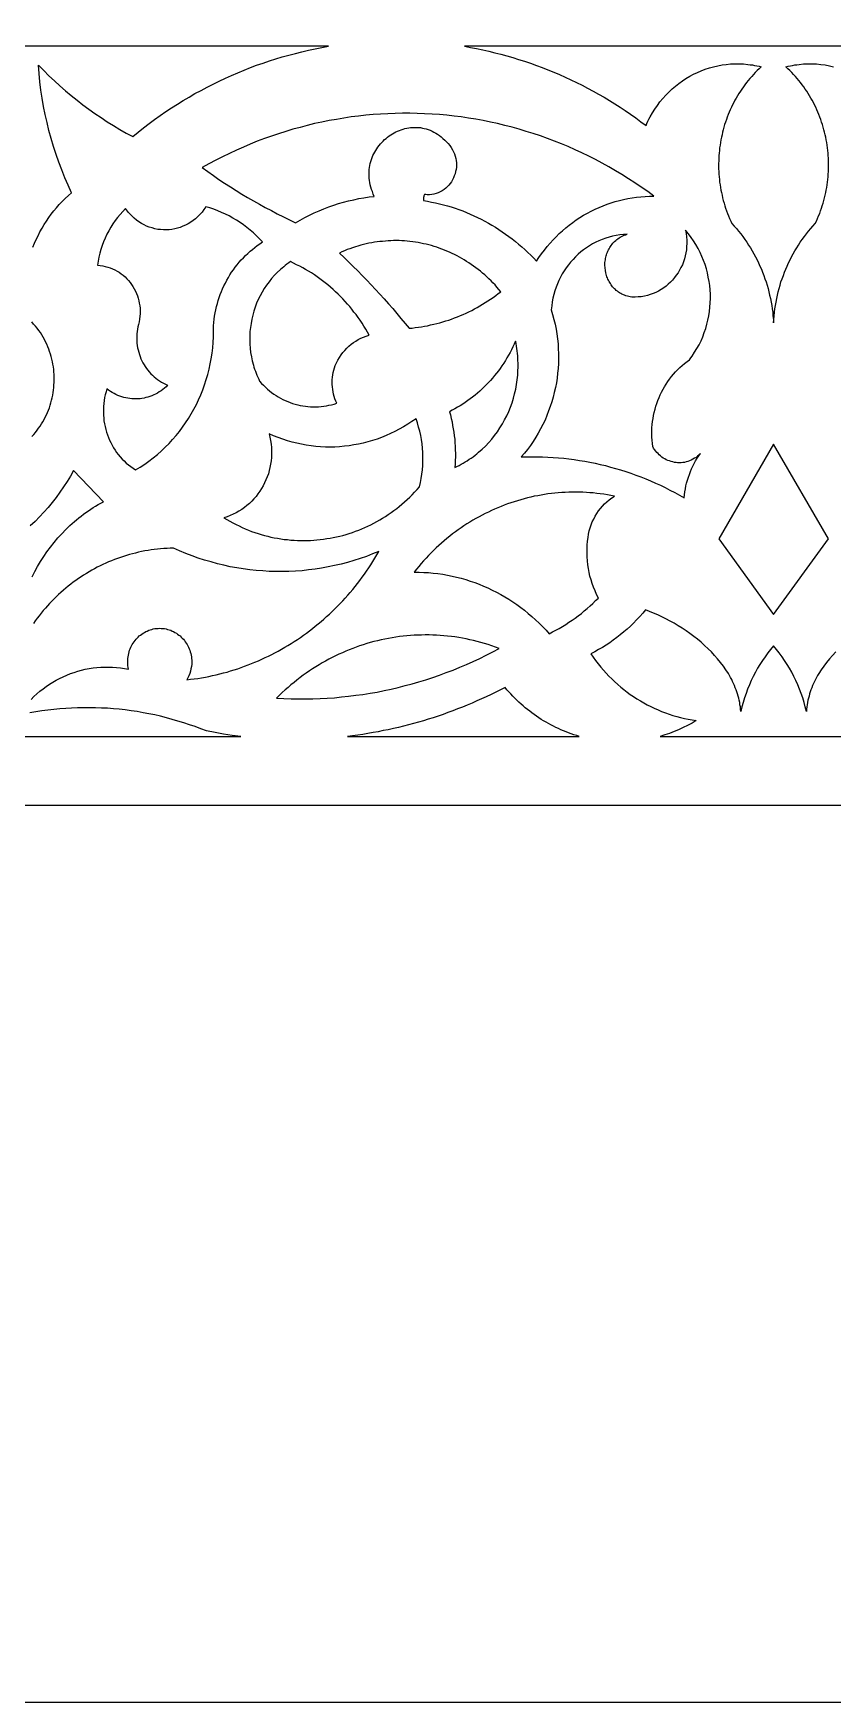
# Model space of a CAD drawing. Extents: x -1429 to -724, y 80 to 630.
# Drawn here: x -963.6 to -905.7, y 79.7 to 200.6 of the extents above; entities that cross this region are included whole.
import ezdxf

# ---------------------------------------------------------------- set-up
doc = ezdxf.new("R2010")
doc.units = 0
doc.layers.add('LAYER_1', color=18, linetype='CONTINUOUS')

msp = doc.modelspace()

# ---------------------------------------------------------------- linework, layer by layer
at = {"layer": 'LAYER_1'}
for points in [[(-724.3, 439.67), (-724.3, 79.67), (-1429.3, 79.67), (-1429.3, 629.67), (-974.3, 629.67)], [(-784.3, 144.67), (-1369.3, 144.67), (-1369.3, 569.67), (-994.51, 569.67), (-784.3, 409.91)], [(-937.4, 194.81), (-937.93, 194.79), (-938.46, 194.76), (-939, 194.72), (-939.53, 194.67), (-940.06, 194.62), (-940.59, 194.55), (-941.12, 194.47), (-941.65, 194.38), (-942.18, 194.29), (-942.71, 194.18), (-943.23, 194.07), (-943.76, 193.94), (-944.28, 193.8), (-944.8, 193.66), (-945.32, 193.5), (-945.84, 193.34), (-946.35, 193.16), (-946.87, 192.98), (-947.38, 192.79), (-947.89, 192.58), (-948.39, 192.37), (-948.89, 192.15), (-949.4, 191.91), (-949.89, 191.67), (-950.39, 191.42), (-950.88, 191.15), (-951.37, 190.88), (-950.97, 190.59), (-950.56, 190.31), (-950.16, 190.03), (-949.75, 189.76), (-949.33, 189.49), (-948.92, 189.23), (-948.5, 188.97), (-948.08, 188.72), (-947.65, 188.48), (-947.23, 188.23), (-946.8, 188), (-946.36, 187.77), (-945.93, 187.54), (-945.49, 187.32), (-945.05, 187.1), (-944.61, 186.89), (-944.28, 187.08), (-943.94, 187.27), (-943.6, 187.44), (-943.26, 187.6), (-942.91, 187.76), (-942.56, 187.9), (-942.21, 188.04), (-941.85, 188.16), (-941.49, 188.28), (-941.13, 188.38), (-940.77, 188.48), (-940.4, 188.56), (-940.03, 188.64), (-939.66, 188.7), (-939.28, 188.76), (-938.91, 188.8), (-938.99, 188.97), (-939.05, 189.14), (-939.11, 189.3), (-939.16, 189.47), (-939.2, 189.63), (-939.24, 189.8), (-939.26, 189.96), (-939.28, 190.12), (-939.29, 190.28), (-939.29, 190.43), (-939.29, 190.59), (-939.27, 190.74), (-939.26, 190.89), (-939.23, 191.04), (-939.2, 191.19), (-939.16, 191.33), (-939.12, 191.47), (-939.06, 191.61), (-939.01, 191.75), (-938.95, 191.88), (-938.88, 192.01), (-938.81, 192.13), (-938.73, 192.25), (-938.65, 192.37), (-938.56, 192.49), (-938.47, 192.6), (-938.37, 192.71), (-938.27, 192.81), (-938.17, 192.91), (-938.06, 193), (-937.95, 193.09), (-937.84, 193.18), (-937.72, 193.26), (-937.6, 193.33), (-937.48, 193.4), (-937.35, 193.47), (-937.22, 193.53), (-937.09, 193.58), (-936.96, 193.63), (-936.83, 193.67), (-936.69, 193.71), (-936.55, 193.74), (-936.42, 193.76), (-936.28, 193.78), (-936.14, 193.79), (-936, 193.8), (-935.85, 193.8), (-935.71, 193.79), (-935.57, 193.78), (-935.43, 193.75), (-935.29, 193.72), (-935.15, 193.69), (-935.01, 193.64), (-934.87, 193.59), (-934.73, 193.53), (-934.6, 193.46), (-934.46, 193.38), (-934.33, 193.3), (-934.19, 193.21), (-934.06, 193.11), (-933.94, 193), (-933.81, 192.88), (-933.69, 192.75), (-933.57, 192.62), (-933.45, 192.48), (-933.34, 192.33), (-933.25, 192.18), (-933.17, 192.03), (-933.1, 191.87), (-933.05, 191.71), (-933.01, 191.55), (-932.98, 191.39), (-932.97, 191.23), (-932.96, 191.07), (-932.97, 190.91), (-932.99, 190.75), (-933.02, 190.59), (-933.06, 190.44), (-933.12, 190.29), (-933.18, 190.14), (-933.25, 190), (-933.33, 189.86), (-933.42, 189.73), (-933.52, 189.61), (-933.63, 189.5), (-933.74, 189.39), (-933.86, 189.29), (-934, 189.21), (-934.13, 189.13), (-934.28, 189.06), (-934.43, 189.01), (-934.59, 188.97), (-934.75, 188.94), (-934.92, 188.92), (-935.09, 188.92), (-935.18, 188.93), (-935.27, 188.93), (-935.3, 188.88), (-935.32, 188.83), (-935.33, 188.78), (-935.34, 188.72), (-935.35, 188.66), (-935.35, 188.61), (-935.35, 188.55), (-935.34, 188.49), (-935.05, 188.45), (-934.76, 188.39), (-934.47, 188.33), (-934.18, 188.26), (-933.9, 188.19), (-933.62, 188.11), (-933.34, 188.03), (-933.06, 187.94), (-932.78, 187.84), (-932.51, 187.74), (-932.23, 187.63), (-931.96, 187.51), (-931.7, 187.39), (-931.43, 187.27), (-931.17, 187.14), (-930.91, 187), (-930.65, 186.86), (-930.4, 186.71), (-930.14, 186.56), (-929.9, 186.4), (-929.65, 186.24), (-929.41, 186.07), (-929.17, 185.9), (-928.93, 185.72), (-928.7, 185.53), (-928.47, 185.34), (-928.24, 185.15), (-928.02, 184.95), (-927.8, 184.74), (-927.59, 184.53), (-927.37, 184.32), (-927.17, 184.1), (-926.99, 184.37), (-926.8, 184.64), (-926.6, 184.9), (-926.4, 185.16), (-926.19, 185.4), (-925.97, 185.64), (-925.75, 185.87), (-925.52, 186.1), (-925.28, 186.31), (-925.04, 186.52), (-924.8, 186.72), (-924.54, 186.91), (-924.29, 187.09), (-924.02, 187.26), (-923.76, 187.43), (-923.48, 187.58), (-923.21, 187.73), (-922.93, 187.87), (-922.64, 188), (-922.35, 188.12), (-922.06, 188.23), (-921.77, 188.33), (-921.47, 188.42), (-921.17, 188.51), (-920.86, 188.58), (-920.55, 188.64), (-920.24, 188.7), (-919.93, 188.74), (-919.62, 188.77), (-919.3, 188.79), (-918.98, 188.81), (-918.67, 188.81), (-919.12, 189.14), (-919.58, 189.46), (-920.04, 189.78), (-920.51, 190.08), (-920.98, 190.38), (-921.45, 190.66), (-921.93, 190.94), (-922.41, 191.2), (-922.9, 191.46), (-923.38, 191.71), (-923.88, 191.95), (-924.37, 192.18), (-924.87, 192.4), (-925.37, 192.61), (-925.87, 192.81), (-926.38, 193), (-926.89, 193.18), (-927.4, 193.35), (-927.91, 193.51), (-928.43, 193.67), (-928.94, 193.81), (-929.46, 193.94), (-929.98, 194.07), (-930.51, 194.18), (-931.03, 194.29), (-931.56, 194.39), (-932.08, 194.47), (-932.61, 194.55), (-933.14, 194.62), (-933.67, 194.67), (-934.2, 194.72), (-934.73, 194.76), (-935.27, 194.79), (-935.8, 194.81), (-936.33, 194.82), (-936.87, 194.82)], [(-951.17, 187.95), (-951.24, 187.85), (-951.38, 187.66), (-951.53, 187.49), (-951.68, 187.33), (-951.85, 187.18), (-952.02, 187.05), (-952.2, 186.92), (-952.38, 186.81), (-952.57, 186.71), (-952.76, 186.63), (-952.96, 186.55), (-953.16, 186.49), (-953.36, 186.44), (-953.56, 186.41), (-953.77, 186.38), (-953.97, 186.37), (-954.18, 186.37), (-954.39, 186.39), (-954.59, 186.41), (-954.8, 186.45), (-955, 186.51), (-955.2, 186.57), (-955.39, 186.65), (-955.58, 186.74), (-955.77, 186.84), (-955.95, 186.96), (-956.13, 187.08), (-956.3, 187.23), (-956.46, 187.38), (-956.62, 187.55), (-956.7, 187.63), (-956.77, 187.73), (-956.84, 187.82), (-956.91, 187.92), (-957.11, 187.71), (-957.31, 187.49), (-957.49, 187.27), (-957.67, 187.04), (-957.83, 186.8), (-957.99, 186.56), (-958.13, 186.31), (-958.27, 186.05), (-958.39, 185.78), (-958.51, 185.51), (-958.61, 185.24), (-958.7, 184.96), (-958.78, 184.68), (-958.85, 184.39), (-958.91, 184.1), (-958.95, 183.81), (-958.76, 183.79), (-958.57, 183.76), (-958.39, 183.73), (-958.21, 183.68), (-958.03, 183.62), (-957.86, 183.56), (-957.69, 183.48), (-957.53, 183.39), (-957.38, 183.3), (-957.23, 183.19), (-957.09, 183.08), (-956.95, 182.96), (-956.82, 182.83), (-956.7, 182.7), (-956.59, 182.56), (-956.48, 182.41), (-956.38, 182.26), (-956.29, 182.1), (-956.2, 181.94), (-956.13, 181.77), (-956.06, 181.6), (-956.01, 181.42), (-955.96, 181.24), (-955.92, 181.06), (-955.89, 180.87), (-955.87, 180.69), (-955.86, 180.49), (-955.86, 180.3), (-955.88, 180.11), (-955.9, 179.91), (-955.93, 179.71), (-955.98, 179.52), (-956.02, 179.35), (-956.05, 179.18), (-956.08, 179.01), (-956.09, 178.83), (-956.1, 178.66), (-956.1, 178.49), (-956.1, 178.33), (-956.09, 178.16), (-956.07, 177.99), (-956.04, 177.83), (-956, 177.67), (-955.96, 177.51), (-955.91, 177.35), (-955.86, 177.19), (-955.8, 177.04), (-955.73, 176.89), (-955.66, 176.75), (-955.58, 176.6), (-955.49, 176.47), (-955.4, 176.33), (-955.3, 176.2), (-955.2, 176.08), (-955.09, 175.95), (-954.97, 175.84), (-954.85, 175.73), (-954.73, 175.62), (-954.6, 175.52), (-954.46, 175.43), (-954.32, 175.34), (-954.17, 175.26), (-954.02, 175.19), (-953.87, 175.12), (-953.98, 175.01), (-954.1, 174.9), (-954.22, 174.81), (-954.35, 174.72), (-954.48, 174.63), (-954.61, 174.55), (-954.74, 174.48), (-954.88, 174.42), (-955.01, 174.36), (-955.15, 174.31), (-955.3, 174.26), (-955.44, 174.22), (-955.58, 174.19), (-955.73, 174.16), (-955.87, 174.14), (-956.02, 174.13), (-956.17, 174.13), (-956.31, 174.13), (-956.46, 174.13), (-956.61, 174.15), (-956.75, 174.17), (-956.9, 174.2), (-957.04, 174.23), (-957.19, 174.27), (-957.33, 174.32), (-957.47, 174.38), (-957.61, 174.44), (-957.74, 174.51), (-957.88, 174.58), (-958.01, 174.66), (-958.14, 174.75), (-958.26, 174.85), (-958.33, 174.64), (-958.38, 174.43), (-958.43, 174.22), (-958.47, 174.01), (-958.49, 173.8), (-958.51, 173.58), (-958.52, 173.37), (-958.52, 173.16), (-958.52, 172.95), (-958.5, 172.74), (-958.48, 172.53), (-958.44, 172.33), (-958.4, 172.12), (-958.35, 171.92), (-958.3, 171.72), (-958.23, 171.53), (-958.16, 171.33), (-958.08, 171.14), (-957.99, 170.96), (-957.89, 170.77), (-957.79, 170.59), (-957.68, 170.42), (-957.56, 170.25), (-957.44, 170.09), (-957.31, 169.93), (-957.17, 169.77), (-957.02, 169.63), (-956.87, 169.48), (-956.71, 169.35), (-956.54, 169.22), (-956.37, 169.1), (-956.19, 168.98), (-955.86, 169.19), (-955.53, 169.4), (-955.22, 169.62), (-954.91, 169.86), (-954.61, 170.1), (-954.32, 170.36), (-954.04, 170.62), (-953.77, 170.89), (-953.51, 171.18), (-953.26, 171.47), (-953.02, 171.77), (-952.79, 172.07), (-952.57, 172.39), (-952.36, 172.71), (-952.16, 173.04), (-951.97, 173.37), (-951.79, 173.72), (-951.63, 174.07), (-951.47, 174.42), (-951.33, 174.78), (-951.2, 175.15), (-951.07, 175.52), (-950.97, 175.89), (-950.87, 176.27), (-950.78, 176.66), (-950.71, 177.04), (-950.65, 177.43), (-950.6, 177.83), (-950.57, 178.22), (-950.55, 178.62), (-950.54, 179.03), (-950.55, 179.43), (-950.53, 179.66), (-950.5, 179.9), (-950.47, 180.13), (-950.43, 180.36), (-950.38, 180.58), (-950.33, 180.81), (-950.27, 181.03), (-950.21, 181.25), (-950.13, 181.47), (-950.06, 181.69), (-949.97, 181.9), (-949.89, 182.11), (-949.79, 182.31), (-949.69, 182.52), (-949.59, 182.72), (-949.47, 182.91), (-949.36, 183.11), (-949.24, 183.3), (-949.11, 183.48), (-948.97, 183.67), (-948.84, 183.84), (-948.69, 184.02), (-948.55, 184.19), (-948.39, 184.35), (-948.23, 184.51), (-948.07, 184.67), (-947.9, 184.82), (-947.73, 184.96), (-947.56, 185.1), (-947.38, 185.24), (-947.19, 185.37), (-947, 185.5), (-947.21, 185.72), (-947.43, 185.94), (-947.66, 186.15), (-947.89, 186.36), (-948.13, 186.55), (-948.37, 186.73), (-948.62, 186.91), (-948.88, 187.08), (-949.14, 187.23), (-949.41, 187.38), (-949.68, 187.52), (-949.96, 187.64), (-950.24, 187.76), (-950.52, 187.87), (-950.81, 187.96), (-951.11, 188.05)], [(-916.34, 186.1), (-916.31, 185.86), (-916.29, 185.63), (-916.29, 185.39), (-916.3, 185.16), (-916.32, 184.93), (-916.36, 184.7), (-916.4, 184.48), (-916.46, 184.27), (-916.53, 184.05), (-916.61, 183.85), (-916.71, 183.65), (-916.81, 183.45), (-916.92, 183.26), (-917.05, 183.08), (-917.18, 182.91), (-917.32, 182.74), (-917.47, 182.58), (-917.63, 182.43), (-917.79, 182.3), (-917.96, 182.17), (-918.14, 182.05), (-918.33, 181.94), (-918.53, 181.84), (-918.73, 181.75), (-918.93, 181.68), (-919.14, 181.62), (-919.36, 181.57), (-919.58, 181.53), (-919.8, 181.51), (-920.03, 181.5), (-920.27, 181.5), (-920.38, 181.52), (-920.48, 181.54), (-920.59, 181.57), (-920.69, 181.6), (-920.79, 181.63), (-920.88, 181.67), (-920.98, 181.71), (-921.06, 181.76), (-921.15, 181.81), (-921.23, 181.86), (-921.31, 181.92), (-921.39, 181.98), (-921.46, 182.04), (-921.53, 182.11), (-921.59, 182.18), (-921.66, 182.25), (-921.72, 182.32), (-921.77, 182.4), (-921.82, 182.48), (-921.87, 182.56), (-921.92, 182.64), (-921.96, 182.72), (-922, 182.81), (-922.04, 182.9), (-922.07, 182.98), (-922.1, 183.07), (-922.15, 183.26), (-922.18, 183.44), (-922.2, 183.63), (-922.21, 183.82), (-922.21, 184.01), (-922.18, 184.2), (-922.17, 184.3), (-922.15, 184.39), (-922.13, 184.48), (-922.1, 184.57), (-922.07, 184.66), (-922.04, 184.75), (-922, 184.84), (-921.96, 184.92), (-921.92, 185.01), (-921.87, 185.09), (-921.82, 185.17), (-921.76, 185.25), (-921.7, 185.33), (-921.64, 185.4), (-921.58, 185.47), (-921.51, 185.54), (-921.43, 185.61), (-921.36, 185.67), (-921.28, 185.73), (-921.19, 185.79), (-921.1, 185.84), (-921.01, 185.89), (-920.92, 185.94), (-920.82, 185.98), (-920.71, 186.02), (-920.61, 186.05), (-920.88, 186.04), (-921.14, 186.01), (-921.4, 185.97), (-921.66, 185.91), (-921.91, 185.85), (-922.16, 185.77), (-922.41, 185.68), (-922.65, 185.58), (-922.88, 185.47), (-923.11, 185.35), (-923.33, 185.22), (-923.55, 185.08), (-923.76, 184.93), (-923.96, 184.77), (-924.16, 184.6), (-924.34, 184.42), (-924.52, 184.23), (-924.7, 184.04), (-924.86, 183.83), (-925.02, 183.62), (-925.16, 183.4), (-925.3, 183.18), (-925.43, 182.94), (-925.55, 182.7), (-925.65, 182.46), (-925.75, 182.21), (-925.84, 181.95), (-925.91, 181.69), (-925.98, 181.42), (-926.03, 181.15), (-926.07, 180.87), (-926.1, 180.59), (-926, 180.24), (-925.91, 179.89), (-925.82, 179.54), (-925.75, 179.18), (-925.7, 178.83), (-925.65, 178.47), (-925.61, 178.12), (-925.59, 177.76), (-925.58, 177.41), (-925.57, 177.05), (-925.58, 176.7), (-925.61, 176.34), (-925.64, 175.99), (-925.68, 175.64), (-925.73, 175.29), (-925.8, 174.94), (-925.88, 174.6), (-925.96, 174.25), (-926.06, 173.91), (-926.17, 173.58), (-926.29, 173.25), (-926.41, 172.92), (-926.55, 172.59), (-926.7, 172.28), (-926.87, 171.96), (-927.04, 171.65), (-927.22, 171.35), (-927.41, 171.05), (-927.61, 170.75), (-927.82, 170.47), (-928.04, 170.19), (-928.27, 169.92), (-927.89, 169.93), (-927.5, 169.93), (-927.12, 169.93), (-926.73, 169.92), (-926.35, 169.91), (-925.97, 169.89), (-925.58, 169.86), (-925.2, 169.82), (-924.82, 169.78), (-924.44, 169.73), (-924.06, 169.67), (-923.68, 169.61), (-923.31, 169.54), (-922.93, 169.46), (-922.56, 169.38), (-922.18, 169.29), (-921.81, 169.19), (-921.44, 169.09), (-921.08, 168.98), (-920.71, 168.86), (-920.34, 168.74), (-919.98, 168.61), (-919.62, 168.48), (-919.26, 168.33), (-918.91, 168.18), (-918.55, 168.03), (-918.2, 167.87), (-917.85, 167.7), (-917.51, 167.52), (-917.16, 167.34), (-916.82, 167.16), (-916.48, 166.96), (-916.46, 167.18), (-916.43, 167.4), (-916.39, 167.61), (-916.35, 167.82), (-916.3, 168.03), (-916.24, 168.24), (-916.17, 168.45), (-916.1, 168.65), (-916.02, 168.86), (-915.94, 169.05), (-915.85, 169.25), (-915.75, 169.44), (-915.65, 169.63), (-915.54, 169.82), (-915.42, 170), (-915.3, 170.17), (-915.4, 170.07), (-915.51, 169.98), (-915.62, 169.89), (-915.73, 169.82), (-915.85, 169.75), (-915.97, 169.69), (-916.09, 169.64), (-916.21, 169.59), (-916.33, 169.56), (-916.45, 169.53), (-916.58, 169.51), (-916.7, 169.5), (-916.82, 169.5), (-916.95, 169.5), (-917.07, 169.51), (-917.19, 169.53), (-917.31, 169.56), (-917.43, 169.59), (-917.55, 169.63), (-917.66, 169.67), (-917.77, 169.72), (-917.88, 169.78), (-917.99, 169.84), (-918.09, 169.91), (-918.19, 169.99), (-918.28, 170.07), (-918.37, 170.16), (-918.46, 170.25), (-918.54, 170.34), (-918.62, 170.45), (-918.69, 170.55), (-918.75, 170.67), (-918.78, 170.9), (-918.8, 171.13), (-918.82, 171.35), (-918.82, 171.58), (-918.82, 171.81), (-918.81, 172.04), (-918.79, 172.26), (-918.77, 172.49), (-918.73, 172.71), (-918.69, 172.93), (-918.65, 173.15), (-918.59, 173.37), (-918.53, 173.59), (-918.46, 173.8), (-918.38, 174.01), (-918.3, 174.22), (-918.21, 174.42), (-918.11, 174.62), (-918.01, 174.82), (-917.9, 175.01), (-917.78, 175.2), (-917.66, 175.38), (-917.53, 175.56), (-917.39, 175.74), (-917.25, 175.91), (-917.1, 176.08), (-916.95, 176.24), (-916.79, 176.4), (-916.62, 176.55), (-916.45, 176.69), (-916.27, 176.83), (-916.09, 176.96), (-915.99, 177.09), (-915.89, 177.23), (-915.72, 177.5), (-915.55, 177.77), (-915.4, 178.05), (-915.26, 178.34), (-915.13, 178.63), (-915.02, 178.93), (-914.92, 179.23), (-914.83, 179.53), (-914.76, 179.84), (-914.7, 180.15), (-914.65, 180.46), (-914.61, 180.77), (-914.59, 181.08), (-914.58, 181.4), (-914.58, 181.71), (-914.6, 182.02), (-914.63, 182.33), (-914.67, 182.64), (-914.73, 182.95), (-914.79, 183.26), (-914.87, 183.56), (-914.97, 183.86), (-915.07, 184.16), (-915.19, 184.45), (-915.33, 184.74), (-915.47, 185.02), (-915.63, 185.3), (-915.8, 185.57), (-915.98, 185.83), (-916.17, 186.09), (-916.28, 186.22), (-916.38, 186.34)], [(-937.51, 185.59), (-937.71, 185.58), (-937.91, 185.58), (-938.11, 185.56), (-938.31, 185.54), (-938.51, 185.52), (-938.71, 185.5), (-938.9, 185.47), (-939.1, 185.43), (-939.3, 185.4), (-939.5, 185.35), (-939.7, 185.31), (-939.89, 185.26), (-940.09, 185.2), (-940.28, 185.14), (-940.48, 185.08), (-940.67, 185.01), (-940.87, 184.94), (-941.06, 184.86), (-941.25, 184.78), (-941.44, 184.69), (-941.1, 184.37), (-940.77, 184.05), (-940.44, 183.72), (-940.11, 183.4), (-939.79, 183.07), (-939.46, 182.73), (-939.14, 182.4), (-938.82, 182.06), (-938.51, 181.71), (-938.2, 181.37), (-937.89, 181.02), (-937.58, 180.67), (-937.28, 180.32), (-936.98, 179.96), (-936.68, 179.6), (-936.39, 179.24), (-936.16, 179.26), (-935.94, 179.29), (-935.71, 179.32), (-935.49, 179.35), (-935.27, 179.39), (-935.05, 179.43), (-934.83, 179.48), (-934.61, 179.53), (-934.39, 179.58), (-934.17, 179.64), (-933.95, 179.7), (-933.74, 179.77), (-933.52, 179.84), (-933.31, 179.91), (-933.1, 179.99), (-932.89, 180.07), (-932.68, 180.16), (-932.47, 180.25), (-932.27, 180.34), (-932.07, 180.44), (-931.86, 180.54), (-931.66, 180.64), (-931.46, 180.75), (-931.27, 180.86), (-931.07, 180.98), (-930.88, 181.1), (-930.68, 181.22), (-930.49, 181.35), (-930.31, 181.48), (-930.12, 181.62), (-929.94, 181.75), (-929.76, 181.89), (-929.89, 182.06), (-930.03, 182.22), (-930.17, 182.38), (-930.32, 182.53), (-930.46, 182.68), (-930.61, 182.83), (-930.76, 182.97), (-930.92, 183.11), (-931.07, 183.24), (-931.23, 183.38), (-931.39, 183.5), (-931.56, 183.63), (-931.72, 183.75), (-931.89, 183.87), (-932.06, 183.98), (-932.23, 184.09), (-932.4, 184.2), (-932.57, 184.3), (-932.75, 184.4), (-932.92, 184.49), (-933.1, 184.58), (-933.28, 184.67), (-933.47, 184.75), (-933.65, 184.83), (-933.83, 184.91), (-934.02, 184.98), (-934.21, 185.05), (-934.39, 185.11), (-934.58, 185.17), (-934.77, 185.23), (-934.96, 185.28), (-935.16, 185.33), (-935.35, 185.37), (-935.54, 185.41), (-935.74, 185.45), (-935.93, 185.48), (-936.13, 185.51), (-936.33, 185.53), (-936.52, 185.55), (-936.72, 185.57), (-936.92, 185.58), (-937.12, 185.59), (-937.31, 185.59)], [(-945.1, 183.98), (-945.23, 183.89), (-945.35, 183.8), (-945.47, 183.7), (-945.59, 183.6), (-945.71, 183.5), (-945.93, 183.29), (-946.14, 183.08), (-946.34, 182.85), (-946.53, 182.61), (-946.71, 182.37), (-946.88, 182.12), (-947.03, 181.86), (-947.18, 181.6), (-947.31, 181.33), (-947.43, 181.05), (-947.53, 180.77), (-947.63, 180.48), (-947.71, 180.19), (-947.78, 179.9), (-947.83, 179.6), (-947.88, 179.31), (-947.91, 179), (-947.92, 178.7), (-947.93, 178.4), (-947.92, 178.09), (-947.89, 177.79), (-947.86, 177.48), (-947.81, 177.18), (-947.74, 176.88), (-947.66, 176.58), (-947.62, 176.43), (-947.57, 176.28), (-947.52, 176.13), (-947.46, 175.98), (-947.41, 175.84), (-947.34, 175.69), (-947.28, 175.55), (-947.21, 175.4), (-947.07, 175.25), (-946.94, 175.11), (-946.79, 174.97), (-946.65, 174.84), (-946.5, 174.71), (-946.34, 174.59), (-946.18, 174.48), (-946.02, 174.37), (-945.86, 174.27), (-945.69, 174.17), (-945.52, 174.09), (-945.35, 174), (-945.18, 173.93), (-945, 173.86), (-944.82, 173.8), (-944.64, 173.74), (-944.45, 173.69), (-944.27, 173.65), (-944.08, 173.62), (-943.9, 173.59), (-943.71, 173.57), (-943.52, 173.55), (-943.33, 173.55), (-943.14, 173.55), (-942.95, 173.55), (-942.76, 173.57), (-942.57, 173.59), (-942.38, 173.62), (-942.19, 173.66), (-942, 173.7), (-941.81, 173.75), (-941.62, 173.81), (-941.69, 173.97), (-941.76, 174.13), (-941.81, 174.3), (-941.86, 174.47), (-941.89, 174.64), (-941.92, 174.81), (-941.94, 174.99), (-941.96, 175.16), (-941.96, 175.34), (-941.95, 175.51), (-941.94, 175.69), (-941.92, 175.86), (-941.89, 176.03), (-941.85, 176.21), (-941.8, 176.38), (-941.74, 176.54), (-941.65, 176.75), (-941.55, 176.94), (-941.44, 177.13), (-941.32, 177.31), (-941.19, 177.48), (-941.05, 177.64), (-940.91, 177.8), (-940.75, 177.94), (-940.59, 178.08), (-940.42, 178.2), (-940.25, 178.32), (-940.07, 178.43), (-939.88, 178.52), (-939.68, 178.61), (-939.49, 178.68), (-939.28, 178.74), (-939.41, 178.96), (-939.53, 179.18), (-939.66, 179.4), (-939.8, 179.61), (-939.94, 179.82), (-940.08, 180.02), (-940.23, 180.23), (-940.38, 180.42), (-940.53, 180.62), (-940.69, 180.81), (-940.85, 181), (-941.02, 181.19), (-941.19, 181.37), (-941.36, 181.55), (-941.53, 181.72), (-941.71, 181.89), (-941.89, 182.06), (-942.08, 182.22), (-942.27, 182.38), (-942.46, 182.53), (-942.65, 182.69), (-942.85, 182.83), (-943.05, 182.97), (-943.25, 183.11), (-943.46, 183.25), (-943.67, 183.38), (-943.88, 183.5), (-944.09, 183.62), (-944.31, 183.74), (-944.53, 183.85), (-944.75, 183.96), (-944.97, 184.07)], [(-928.78, 178.1), (-928.88, 177.89), (-928.98, 177.69), (-929.08, 177.49), (-929.19, 177.29), (-929.31, 177.09), (-929.42, 176.9), (-929.54, 176.71), (-929.67, 176.52), (-929.8, 176.34), (-929.93, 176.16), (-930.07, 175.98), (-930.21, 175.81), (-930.35, 175.64), (-930.5, 175.47), (-930.65, 175.31), (-930.8, 175.15), (-930.96, 174.99), (-931.12, 174.84), (-931.28, 174.69), (-931.45, 174.54), (-931.61, 174.4), (-931.79, 174.26), (-931.96, 174.13), (-932.14, 174), (-932.32, 173.87), (-932.51, 173.75), (-932.69, 173.63), (-932.88, 173.52), (-933.08, 173.41), (-933.27, 173.31), (-933.47, 173.2), (-933.4, 172.96), (-933.34, 172.71), (-933.28, 172.46), (-933.24, 172.21), (-933.19, 171.96), (-933.15, 171.71), (-933.12, 171.45), (-933.09, 171.2), (-933.07, 170.94), (-933.06, 170.69), (-933.05, 170.43), (-933.04, 170.18), (-933.04, 169.92), (-933.05, 169.67), (-933.06, 169.41), (-933.08, 169.16), (-932.93, 169.23), (-932.77, 169.31), (-932.62, 169.39), (-932.47, 169.47), (-932.32, 169.56), (-932.18, 169.65), (-932.04, 169.75), (-931.9, 169.84), (-931.76, 169.94), (-931.62, 170.04), (-931.49, 170.15), (-931.36, 170.26), (-931.11, 170.48), (-930.87, 170.71), (-930.63, 170.96), (-930.41, 171.21), (-930.2, 171.47), (-930, 171.74), (-929.82, 172.02), (-929.64, 172.31), (-929.48, 172.6), (-929.32, 172.9), (-929.18, 173.21), (-929.06, 173.52), (-928.94, 173.84), (-928.84, 174.17), (-928.75, 174.5), (-928.67, 174.83), (-928.61, 175.17), (-928.56, 175.51), (-928.53, 175.85), (-928.51, 176.02), (-928.51, 176.2), (-928.5, 176.37), (-928.5, 176.55), (-928.5, 176.72), (-928.51, 176.9), (-928.52, 177.07), (-928.53, 177.25), (-928.55, 177.42), (-928.57, 177.6), (-928.59, 177.78), (-928.62, 177.95), (-928.65, 178.13), (-928.69, 178.3)], [(-936.19, 172.49), (-936.49, 172.29), (-936.79, 172.1), (-937.1, 171.93), (-937.42, 171.76), (-937.73, 171.61), (-938.06, 171.47), (-938.38, 171.34), (-938.71, 171.22), (-939.04, 171.11), (-939.37, 171.01), (-939.71, 170.93), (-940.05, 170.85), (-940.39, 170.79), (-940.73, 170.73), (-941.07, 170.69), (-941.42, 170.66), (-941.76, 170.64), (-942.11, 170.64), (-942.45, 170.64), (-942.8, 170.66), (-943.15, 170.68), (-943.49, 170.72), (-943.83, 170.77), (-944.18, 170.84), (-944.52, 170.91), (-944.86, 170.99), (-945.2, 171.09), (-945.54, 171.2), (-945.87, 171.32), (-946.2, 171.45), (-946.53, 171.59), (-946.47, 171.35), (-946.42, 171.1), (-946.38, 170.85), (-946.36, 170.61), (-946.35, 170.36), (-946.35, 170.12), (-946.36, 169.87), (-946.38, 169.63), (-946.42, 169.4), (-946.46, 169.16), (-946.52, 168.93), (-946.58, 168.7), (-946.66, 168.48), (-946.75, 168.26), (-946.85, 168.04), (-946.95, 167.83), (-947.07, 167.63), (-947.19, 167.43), (-947.33, 167.24), (-947.47, 167.06), (-947.62, 166.88), (-947.78, 166.71), (-947.95, 166.55), (-948.13, 166.4), (-948.31, 166.25), (-948.51, 166.12), (-948.71, 165.99), (-948.91, 165.88), (-949.13, 165.77), (-949.35, 165.68), (-949.57, 165.59), (-949.81, 165.52), (-949.59, 165.39), (-949.37, 165.26), (-949.15, 165.14), (-948.92, 165.03), (-948.7, 164.92), (-948.47, 164.81), (-948.25, 164.71), (-948.02, 164.62), (-947.79, 164.53), (-947.56, 164.45), (-947.32, 164.37), (-947.09, 164.3), (-946.86, 164.24), (-946.62, 164.18), (-946.39, 164.12), (-946.15, 164.07), (-945.91, 164.03), (-945.68, 163.99), (-945.44, 163.95), (-945.2, 163.93), (-944.96, 163.9), (-944.72, 163.89), (-944.48, 163.87), (-944.25, 163.87), (-944.01, 163.86), (-943.77, 163.87), (-943.53, 163.87), (-943.29, 163.89), (-943.06, 163.91), (-942.82, 163.93), (-942.58, 163.96), (-942.35, 164), (-942.11, 164.03), (-941.88, 164.08), (-941.64, 164.13), (-941.41, 164.18), (-941.18, 164.24), (-940.95, 164.31), (-940.72, 164.38), (-940.49, 164.45), (-940.27, 164.54), (-940.04, 164.62), (-939.82, 164.71), (-939.6, 164.81), (-939.38, 164.91), (-939.16, 165.01), (-938.95, 165.12), (-938.73, 165.24), (-938.52, 165.36), (-938.31, 165.48), (-938.1, 165.61), (-937.9, 165.75), (-937.69, 165.89), (-937.49, 166.03), (-937.29, 166.18), (-937.1, 166.34), (-936.91, 166.5), (-936.72, 166.66), (-936.53, 166.83), (-936.34, 167), (-936.16, 167.18), (-935.99, 167.37), (-935.81, 167.55), (-935.64, 167.75), (-935.57, 168.06), (-935.51, 168.36), (-935.46, 168.68), (-935.43, 168.99), (-935.4, 169.3), (-935.39, 169.61), (-935.39, 169.93), (-935.4, 170.24), (-935.42, 170.55), (-935.45, 170.87), (-935.5, 171.18), (-935.55, 171.48), (-935.62, 171.79), (-935.7, 172.09), (-935.79, 172.4), (-935.89, 172.69)], [(-913.98, 163.98), (-910.01, 158.5), (-906.03, 163.98), (-910.01, 170.84)], [(-924.58, 167.37), (-924.83, 167.36), (-925.09, 167.35), (-925.34, 167.34), (-925.59, 167.32), (-925.84, 167.3), (-926.09, 167.27), (-926.34, 167.24), (-926.59, 167.2), (-926.84, 167.16), (-927.08, 167.11), (-927.33, 167.07), (-927.58, 167.01), (-927.82, 166.95), (-928.06, 166.89), (-928.31, 166.82), (-928.55, 166.75), (-928.79, 166.68), (-929.02, 166.6), (-929.26, 166.52), (-929.5, 166.43), (-929.73, 166.34), (-929.96, 166.24), (-930.2, 166.14), (-930.43, 166.04), (-930.65, 165.93), (-930.88, 165.82), (-931.11, 165.71), (-931.33, 165.59), (-931.55, 165.46), (-931.77, 165.34), (-931.99, 165.2), (-932.2, 165.07), (-932.42, 164.93), (-932.63, 164.79), (-932.84, 164.64), (-933.04, 164.49), (-933.25, 164.34), (-933.45, 164.18), (-933.65, 164.02), (-933.85, 163.85), (-934.05, 163.68), (-934.24, 163.51), (-934.43, 163.33), (-934.62, 163.15), (-934.8, 162.97), (-934.98, 162.78), (-935.16, 162.59), (-935.34, 162.39), (-935.52, 162.19), (-935.69, 161.99), (-935.86, 161.79), (-936.02, 161.58), (-935.67, 161.58), (-935.33, 161.56), (-934.98, 161.54), (-934.64, 161.51), (-934.3, 161.47), (-933.96, 161.42), (-933.62, 161.36), (-933.28, 161.29), (-932.95, 161.22), (-932.62, 161.13), (-932.29, 161.03), (-931.96, 160.93), (-931.64, 160.82), (-931.32, 160.7), (-931, 160.57), (-930.68, 160.43), (-930.37, 160.28), (-930.07, 160.13), (-929.76, 159.96), (-929.46, 159.79), (-929.17, 159.61), (-928.88, 159.42), (-928.59, 159.23), (-928.31, 159.02), (-928.03, 158.81), (-927.76, 158.59), (-927.5, 158.36), (-927.23, 158.13), (-926.98, 157.89), (-926.73, 157.64), (-926.48, 157.38), (-926.24, 157.11), (-926, 157.24), (-925.76, 157.37), (-925.52, 157.5), (-925.28, 157.64), (-925.05, 157.79), (-924.82, 157.94), (-924.59, 158.09), (-924.36, 158.25), (-924.14, 158.42), (-923.92, 158.59), (-923.71, 158.76), (-923.5, 158.94), (-923.29, 159.13), (-923.09, 159.31), (-922.89, 159.51), (-922.69, 159.7), (-922.82, 159.96), (-922.93, 160.22), (-923.04, 160.48), (-923.14, 160.74), (-923.22, 161.01), (-923.3, 161.28), (-923.36, 161.56), (-923.41, 161.83), (-923.45, 162.11), (-923.48, 162.39), (-923.5, 162.68), (-923.51, 162.96), (-923.51, 163.24), (-923.5, 163.53), (-923.47, 163.81), (-923.44, 164.09), (-923.4, 164.33), (-923.35, 164.56), (-923.29, 164.78), (-923.21, 165), (-923.13, 165.21), (-923.03, 165.42), (-922.93, 165.62), (-922.81, 165.82), (-922.68, 166.01), (-922.54, 166.19), (-922.4, 166.36), (-922.24, 166.52), (-922.08, 166.68), (-921.9, 166.82), (-921.72, 166.96), (-921.53, 167.08), (-921.78, 167.13), (-922.04, 167.18), (-922.29, 167.22), (-922.55, 167.25), (-922.8, 167.28), (-923.06, 167.31), (-923.31, 167.33), (-923.56, 167.35), (-923.82, 167.36), (-924.07, 167.37), (-924.33, 167.37)], [(-935.49, 157.02), (-935.76, 157.02), (-936.03, 157), (-936.29, 156.98), (-936.56, 156.96), (-936.83, 156.93), (-937.09, 156.9), (-937.36, 156.86), (-937.62, 156.82), (-937.89, 156.77), (-938.15, 156.72), (-938.41, 156.67), (-938.68, 156.61), (-938.94, 156.54), (-939.2, 156.47), (-939.45, 156.4), (-939.71, 156.32), (-939.97, 156.23), (-940.22, 156.14), (-940.47, 156.05), (-940.73, 155.95), (-940.98, 155.85), (-941.22, 155.74), (-941.47, 155.63), (-941.72, 155.51), (-941.96, 155.39), (-942.2, 155.26), (-942.44, 155.13), (-942.68, 155), (-942.91, 154.86), (-943.15, 154.72), (-943.38, 154.57), (-943.61, 154.42), (-943.84, 154.26), (-944.06, 154.1), (-944.28, 153.93), (-944.51, 153.76), (-944.72, 153.59), (-944.94, 153.41), (-945.15, 153.22), (-945.36, 153.04), (-945.57, 152.85), (-945.77, 152.65), (-945.98, 152.45), (-945.45, 152.42), (-944.93, 152.4), (-944.41, 152.39), (-943.88, 152.39), (-943.36, 152.4), (-942.84, 152.42), (-942.32, 152.44), (-941.8, 152.48), (-941.28, 152.53), (-940.77, 152.58), (-940.25, 152.65), (-939.74, 152.72), (-939.22, 152.8), (-938.71, 152.89), (-938.2, 152.99), (-937.69, 153.1), (-937.18, 153.22), (-936.68, 153.35), (-936.18, 153.48), (-935.68, 153.63), (-935.18, 153.78), (-934.68, 153.94), (-934.19, 154.12), (-933.7, 154.3), (-933.21, 154.48), (-932.72, 154.68), (-932.24, 154.89), (-931.76, 155.1), (-931.28, 155.33), (-930.81, 155.56), (-930.34, 155.8), (-929.87, 156.05), (-930.14, 156.15), (-930.4, 156.24), (-930.66, 156.33), (-930.93, 156.41), (-931.19, 156.48), (-931.46, 156.56), (-931.73, 156.62), (-931.99, 156.68), (-932.26, 156.74), (-932.53, 156.79), (-932.8, 156.84), (-933.07, 156.88), (-933.33, 156.91), (-933.6, 156.94), (-933.87, 156.97), (-934.14, 156.99), (-934.41, 157.01), (-934.68, 157.02), (-934.95, 157.03), (-935.22, 157.03)], [(-929.78, 153.05), (-930.12, 152.88), (-930.46, 152.71), (-930.8, 152.55), (-931.14, 152.39), (-931.49, 152.24), (-931.83, 152.09), (-932.18, 151.94), (-932.53, 151.8), (-932.88, 151.66), (-933.23, 151.53), (-933.58, 151.4), (-933.93, 151.27), (-934.29, 151.15), (-934.64, 151.03), (-935, 150.92), (-935.36, 150.81), (-935.72, 150.71), (-936.08, 150.6), (-936.44, 150.51), (-936.8, 150.42), (-937.17, 150.33), (-937.53, 150.24), (-937.9, 150.16), (-938.26, 150.09), (-938.63, 150.01), (-939, 149.95), (-939.37, 149.88), (-939.74, 149.82), (-940.11, 149.77), (-940.48, 149.72), (-940.85, 149.67), (-924.07, 149.67), (-924.26, 149.73), (-924.46, 149.79), (-924.65, 149.86), (-924.84, 149.93), (-925.02, 150), (-925.21, 150.07), (-925.4, 150.15), (-925.58, 150.24), (-925.76, 150.32), (-925.94, 150.41), (-926.12, 150.51), (-926.3, 150.6), (-926.48, 150.7), (-926.65, 150.81), (-926.82, 150.91), (-926.99, 151.02), (-927.16, 151.14), (-927.33, 151.25), (-927.5, 151.37), (-927.66, 151.5), (-927.82, 151.62), (-927.98, 151.75), (-928.14, 151.89), (-928.29, 152.02), (-928.44, 152.16), (-928.59, 152.3), (-928.74, 152.45), (-928.89, 152.6), (-929.03, 152.75), (-929.17, 152.9), (-929.31, 153.06), (-929.44, 153.22)]]:
    msp.add_lwpolyline(points, close=True, dxfattribs=at)
for points in [[(-963.63, 185.12), (-963.51, 185.4), (-963.39, 185.68), (-963.25, 185.95), (-963.11, 186.22), (-962.96, 186.49), (-962.81, 186.75), (-962.64, 187.01), (-962.47, 187.26), (-962.29, 187.5), (-962.1, 187.74), (-961.91, 187.98), (-961.71, 188.21), (-961.5, 188.43), (-961.28, 188.65), (-961.05, 188.86), (-960.82, 189.06), (-961.07, 189.6), (-961.31, 190.15), (-961.54, 190.71), (-961.75, 191.27), (-961.95, 191.83), (-962.13, 192.4), (-962.3, 192.98), (-962.46, 193.56), (-962.6, 194.14), (-962.73, 194.72), (-962.85, 195.31), (-962.95, 195.91), (-963.04, 196.5), (-963.12, 197.1), (-963.18, 197.7), (-963.22, 198.3), (-962.84, 197.91), (-962.46, 197.53), (-962.07, 197.16), (-961.67, 196.8), (-961.26, 196.45), (-960.85, 196.1), (-960.43, 195.77), (-960, 195.44), (-959.57, 195.12), (-959.14, 194.81), (-958.69, 194.51), (-958.24, 194.21), (-957.79, 193.93), (-957.33, 193.65), (-956.87, 193.39), (-956.4, 193.13), (-956.01, 193.45), (-955.61, 193.76), (-955.21, 194.07), (-954.81, 194.36), (-954.41, 194.65), (-953.99, 194.94), (-953.58, 195.21), (-953.16, 195.48), (-952.74, 195.74), (-952.31, 195.99), (-951.89, 196.24), (-951.45, 196.48), (-951.02, 196.71), (-950.58, 196.94), (-950.14, 197.15), (-949.69, 197.36), (-949.24, 197.56), (-948.79, 197.76), (-948.34, 197.95), (-947.88, 198.13), (-947.43, 198.3), (-946.96, 198.46), (-946.5, 198.62), (-946.03, 198.77), (-945.57, 198.91), (-945.1, 199.04), (-944.62, 199.16), (-944.15, 199.28), (-943.67, 199.39), (-943.19, 199.49), (-942.71, 199.59), (-942.23, 199.67), (-988.98, 199.67)], [(-887.63, 199.67), (-932.39, 199.67), (-931.94, 199.59), (-931.5, 199.51), (-931.06, 199.42), (-930.63, 199.32), (-930.19, 199.21), (-929.75, 199.1), (-929.32, 198.98), (-928.89, 198.86), (-928.46, 198.72), (-928.03, 198.59), (-927.61, 198.44), (-927.18, 198.29), (-926.76, 198.13), (-926.34, 197.97), (-925.92, 197.8), (-925.51, 197.62), (-925.1, 197.44), (-924.69, 197.25), (-924.28, 197.05), (-923.87, 196.85), (-923.47, 196.64), (-923.07, 196.43), (-922.68, 196.2), (-922.28, 195.98), (-921.89, 195.74), (-921.5, 195.5), (-921.12, 195.26), (-920.74, 195.01), (-920.36, 194.75), (-919.98, 194.48), (-919.61, 194.21), (-919.24, 193.94), (-919.17, 194.09), (-919.1, 194.25), (-919.03, 194.4), (-918.95, 194.55), (-918.78, 194.84), (-918.61, 195.12), (-918.42, 195.39), (-918.23, 195.65), (-918.02, 195.9), (-917.81, 196.14), (-917.59, 196.36), (-917.35, 196.58), (-917.11, 196.79), (-916.87, 196.98), (-916.61, 197.17), (-916.35, 197.34), (-916.08, 197.5), (-915.81, 197.65), (-915.52, 197.78), (-915.24, 197.9), (-914.95, 198.01), (-914.65, 198.11), (-914.35, 198.19), (-914.05, 198.26), (-913.74, 198.32), (-913.44, 198.36), (-913.12, 198.39), (-912.81, 198.41), (-912.49, 198.41), (-912.18, 198.39), (-911.86, 198.36), (-911.7, 198.34), (-911.54, 198.32), (-911.38, 198.29), (-911.22, 198.26), (-911.06, 198.22), (-910.9, 198.18), (-911.05, 198.05), (-911.19, 197.91), (-911.33, 197.77), (-911.46, 197.63), (-911.59, 197.49), (-911.72, 197.34), (-911.84, 197.19), (-911.96, 197.04), (-912.08, 196.89), (-912.19, 196.73), (-912.3, 196.57), (-912.41, 196.41), (-912.51, 196.25), (-912.61, 196.09), (-912.71, 195.92), (-912.8, 195.76), (-912.89, 195.59), (-912.98, 195.42), (-913.06, 195.25), (-913.14, 195.07), (-913.22, 194.9), (-913.29, 194.72), (-913.36, 194.54), (-913.42, 194.36), (-913.49, 194.18), (-913.55, 194), (-913.6, 193.82), (-913.65, 193.63), (-913.7, 193.45), (-913.74, 193.26), (-913.78, 193.08), (-913.82, 192.89), (-913.85, 192.7), (-913.88, 192.51), (-913.91, 192.32), (-913.93, 192.13), (-913.95, 191.94), (-913.97, 191.75), (-913.98, 191.56), (-913.98, 191.37), (-913.99, 191.18), (-913.99, 190.99), (-913.99, 190.79), (-913.98, 190.6), (-913.97, 190.41), (-913.95, 190.22), (-913.93, 190.02), (-913.91, 189.83), (-913.88, 189.64), (-913.85, 189.45), (-913.82, 189.26), (-913.78, 189.07), (-913.74, 188.88), (-913.7, 188.69), (-913.65, 188.5), (-913.59, 188.31), (-913.54, 188.12), (-913.48, 187.94), (-913.41, 187.75), (-913.34, 187.56), (-913.27, 187.38), (-913.19, 187.2), (-913.11, 187.01), (-913.03, 186.83), (-912.86, 186.65), (-912.7, 186.46), (-912.54, 186.27), (-912.38, 186.08), (-912.24, 185.88), (-912.09, 185.68), (-911.95, 185.48), (-911.81, 185.27), (-911.68, 185.07), (-911.56, 184.85), (-911.43, 184.64), (-911.32, 184.42), (-911.2, 184.2), (-911.1, 183.98), (-910.99, 183.75), (-910.89, 183.53), (-910.8, 183.3), (-910.71, 183.06), (-910.63, 182.83), (-910.55, 182.6), (-910.48, 182.36), (-910.41, 182.12), (-910.34, 181.88), (-910.29, 181.63), (-910.23, 181.39), (-910.19, 181.14), (-910.14, 180.9), (-910.1, 180.65), (-910.07, 180.4), (-910.05, 180.15), (-910.02, 179.89), (-910.01, 179.64), (-909.99, 179.89), (-909.97, 180.15), (-909.94, 180.4), (-909.91, 180.65), (-909.87, 180.9), (-909.83, 181.14), (-909.78, 181.39), (-909.73, 181.63), (-909.67, 181.88), (-909.61, 182.12), (-909.54, 182.36), (-909.47, 182.6), (-909.39, 182.83), (-909.3, 183.06), (-909.21, 183.3), (-909.12, 183.53), (-909.02, 183.75), (-908.92, 183.98), (-908.81, 184.2), (-908.7, 184.42), (-908.58, 184.64), (-908.46, 184.85), (-908.33, 185.07), (-908.2, 185.27), (-908.07, 185.48), (-907.93, 185.68), (-907.78, 185.88), (-907.63, 186.08), (-907.48, 186.27), (-907.32, 186.46), (-907.16, 186.65), (-906.99, 186.83), (-906.9, 187.01), (-906.82, 187.2), (-906.75, 187.38), (-906.67, 187.56), (-906.61, 187.75), (-906.54, 187.94), (-906.48, 188.12), (-906.42, 188.31), (-906.37, 188.5), (-906.32, 188.69), (-906.27, 188.88), (-906.23, 189.07), (-906.19, 189.26), (-906.16, 189.45), (-906.13, 189.64), (-906.1, 189.83), (-906.08, 190.02), (-906.06, 190.22), (-906.05, 190.41), (-906.04, 190.6), (-906.03, 190.79), (-906.03, 190.99), (-906.03, 191.18), (-906.03, 191.37), (-906.04, 191.56), (-906.05, 191.75), (-906.06, 191.94), (-906.08, 192.13), (-906.11, 192.32), (-906.13, 192.51), (-906.16, 192.7), (-906.19, 192.89), (-906.23, 193.08), (-906.27, 193.26), (-906.32, 193.45), (-906.36, 193.63), (-906.42, 193.82), (-906.47, 194), (-906.53, 194.18), (-906.59, 194.36), (-906.66, 194.54), (-906.73, 194.72), (-906.8, 194.9), (-906.87, 195.07), (-906.95, 195.25), (-907.04, 195.42), (-907.12, 195.59), (-907.21, 195.76), (-907.31, 195.92), (-907.4, 196.09), (-907.5, 196.25), (-907.61, 196.41), (-907.71, 196.57), (-907.82, 196.73), (-907.94, 196.89), (-908.05, 197.04), (-908.17, 197.19), (-908.3, 197.34), (-908.43, 197.49), (-908.56, 197.63), (-908.69, 197.77), (-908.83, 197.91), (-908.97, 198.05), (-909.11, 198.18), (-908.95, 198.22), (-908.79, 198.26), (-908.63, 198.29), (-908.47, 198.32), (-908.32, 198.34), (-908.16, 198.36), (-907.84, 198.39), (-907.52, 198.41), (-907.21, 198.41), (-906.89, 198.39), (-906.58, 198.36), (-906.27, 198.32), (-905.96, 198.26), (-905.66, 198.19)], [(-963.69, 171.41), (-963.56, 171.55), (-963.44, 171.7), (-963.32, 171.85), (-963.21, 172), (-963.1, 172.15), (-963, 172.31), (-962.9, 172.47), (-962.81, 172.63), (-962.73, 172.8), (-962.64, 172.97), (-962.57, 173.14), (-962.5, 173.31), (-962.43, 173.49), (-962.38, 173.67), (-962.32, 173.85), (-962.27, 174.03), (-962.23, 174.21), (-962.19, 174.39), (-962.16, 174.58), (-962.13, 174.76), (-962.11, 174.95), (-962.1, 175.14), (-962.09, 175.32), (-962.08, 175.51), (-962.08, 175.7), (-962.09, 175.89), (-962.1, 176.08), (-962.12, 176.26), (-962.14, 176.45), (-962.17, 176.64), (-962.21, 176.82), (-962.25, 177.01), (-962.3, 177.19), (-962.35, 177.37), (-962.41, 177.55), (-962.47, 177.73), (-962.54, 177.91), (-962.62, 178.08), (-962.7, 178.26), (-962.79, 178.43), (-962.88, 178.6), (-962.98, 178.76), (-963.08, 178.93), (-963.2, 179.09), (-963.31, 179.25), (-963.44, 179.4), (-963.57, 179.55), (-963.7, 179.7)], [(-963.68, 161.23), (-963.49, 161.61), (-963.29, 161.98), (-963.07, 162.35), (-962.84, 162.7), (-962.61, 163.05), (-962.35, 163.39), (-962.09, 163.72), (-961.82, 164.05), (-961.54, 164.36), (-961.24, 164.66), (-961.09, 164.81), (-960.94, 164.95), (-960.78, 165.1), (-960.62, 165.24), (-960.46, 165.37), (-960.29, 165.51), (-960.13, 165.64), (-959.96, 165.77), (-959.79, 165.89), (-959.61, 166.01), (-959.44, 166.13), (-959.26, 166.25), (-959.08, 166.36), (-958.89, 166.47), (-958.71, 166.58), (-958.52, 166.68), (-960.68, 168.95), (-960.91, 168.54), (-961.15, 168.14), (-961.41, 167.75), (-961.67, 167.36), (-961.95, 166.99), (-962.23, 166.62), (-962.53, 166.27), (-962.83, 165.92), (-963.15, 165.58), (-963.47, 165.25), (-963.81, 164.94)], [(-963.76, 152.35), (-963.55, 152.56), (-963.34, 152.75), (-963.12, 152.94), (-962.89, 153.12), (-962.66, 153.29), (-962.43, 153.45), (-962.18, 153.6), (-961.94, 153.75), (-961.69, 153.88), (-961.43, 154), (-961.17, 154.12), (-960.91, 154.22), (-960.64, 154.31), (-960.38, 154.4), (-960.1, 154.47), (-959.83, 154.54), (-959.55, 154.59), (-959.27, 154.63), (-958.99, 154.67), (-958.71, 154.69), (-958.42, 154.7), (-958.14, 154.7), (-957.85, 154.69), (-957.56, 154.67), (-957.28, 154.64), (-956.99, 154.59), (-956.7, 154.54), (-956.73, 154.67), (-956.75, 154.8), (-956.76, 154.94), (-956.76, 155.07), (-956.76, 155.2), (-956.75, 155.32), (-956.73, 155.44), (-956.71, 155.56), (-956.69, 155.68), (-956.66, 155.8), (-956.62, 155.91), (-956.58, 156.02), (-956.53, 156.13), (-956.48, 156.23), (-956.43, 156.33), (-956.37, 156.43), (-956.3, 156.53), (-956.23, 156.62), (-956.16, 156.71), (-956.08, 156.79), (-956, 156.87), (-955.92, 156.95), (-955.83, 157.02), (-955.74, 157.09), (-955.65, 157.15), (-955.55, 157.21), (-955.45, 157.27), (-955.35, 157.31), (-955.24, 157.36), (-955.13, 157.4), (-955.02, 157.43), (-954.91, 157.46), (-954.8, 157.48), (-954.68, 157.49), (-954.56, 157.5), (-954.44, 157.51), (-954.33, 157.5), (-954.21, 157.49), (-954.09, 157.48), (-953.98, 157.46), (-953.87, 157.43), (-953.76, 157.4), (-953.65, 157.36), (-953.54, 157.31), (-953.44, 157.27), (-953.34, 157.21), (-953.24, 157.15), (-953.15, 157.09), (-953.06, 157.02), (-952.97, 156.95), (-952.89, 156.87), (-952.81, 156.79), (-952.73, 156.71), (-952.66, 156.62), (-952.59, 156.53), (-952.52, 156.43), (-952.46, 156.33), (-952.41, 156.23), (-952.36, 156.13), (-952.31, 156.02), (-952.27, 155.91), (-952.23, 155.8), (-952.2, 155.68), (-952.17, 155.56), (-952.15, 155.44), (-952.14, 155.32), (-952.13, 155.2), (-952.13, 155.07), (-952.13, 154.9), (-952.15, 154.73), (-952.18, 154.56), (-952.22, 154.4), (-952.27, 154.23), (-952.33, 154.07), (-952.4, 153.92), (-952.49, 153.77), (-952.22, 153.81), (-951.95, 153.84), (-951.68, 153.88), (-951.41, 153.92), (-951.14, 153.97), (-950.88, 154.02), (-950.62, 154.08), (-950.35, 154.14), (-950.09, 154.2), (-949.83, 154.27), (-949.57, 154.34), (-949.31, 154.42), (-949.06, 154.5), (-948.8, 154.58), (-948.55, 154.66), (-948.3, 154.76), (-948.05, 154.85), (-947.8, 154.95), (-947.55, 155.05), (-947.3, 155.15), (-947.06, 155.26), (-946.81, 155.38), (-946.57, 155.49), (-946.33, 155.61), (-946.1, 155.74), (-945.86, 155.86), (-945.63, 155.99), (-945.39, 156.13), (-945.16, 156.26), (-944.93, 156.4), (-944.71, 156.55), (-944.48, 156.7), (-944.26, 156.85), (-944.04, 157), (-943.82, 157.16), (-943.61, 157.32), (-943.39, 157.48), (-943.18, 157.65), (-942.97, 157.82), (-942.76, 158), (-942.56, 158.17), (-942.36, 158.35), (-942.16, 158.54), (-941.96, 158.72), (-941.77, 158.91), (-941.57, 159.11), (-941.38, 159.3), (-941.19, 159.5), (-941.01, 159.7), (-940.83, 159.91), (-940.65, 160.11), (-940.47, 160.32), (-940.3, 160.54), (-940.13, 160.75), (-939.96, 160.97), (-939.79, 161.2), (-939.63, 161.42), (-939.47, 161.65), (-939.31, 161.88), (-939.16, 162.11), (-939.01, 162.35), (-938.86, 162.59), (-938.72, 162.83), (-938.58, 163.07), (-939.03, 162.89), (-939.48, 162.72), (-939.94, 162.56), (-940.4, 162.41), (-940.86, 162.28), (-941.32, 162.16), (-941.79, 162.05), (-942.25, 161.95), (-942.72, 161.87), (-943.19, 161.79), (-943.67, 161.73), (-944.14, 161.68), (-944.61, 161.65), (-945.09, 161.63), (-945.56, 161.62), (-946.03, 161.62), (-946.51, 161.63), (-946.98, 161.66), (-947.46, 161.7), (-947.93, 161.75), (-948.4, 161.81), (-948.87, 161.88), (-949.34, 161.97), (-949.8, 162.07), (-950.27, 162.18), (-950.73, 162.31), (-951.19, 162.44), (-951.65, 162.59), (-952.1, 162.75), (-952.55, 162.93), (-953, 163.11), (-953.45, 163.31), (-953.68, 163.3), (-953.91, 163.29), (-954.15, 163.28), (-954.38, 163.26), (-954.61, 163.24), (-954.84, 163.21), (-955.07, 163.18), (-955.29, 163.15), (-955.52, 163.11), (-955.75, 163.06), (-955.97, 163.02), (-956.19, 162.96), (-956.41, 162.91), (-956.64, 162.85), (-956.85, 162.78), (-957.07, 162.72), (-957.29, 162.64), (-957.5, 162.57), (-957.72, 162.49), (-957.93, 162.4), (-958.14, 162.32), (-958.35, 162.22), (-958.55, 162.13), (-958.76, 162.03), (-958.96, 161.93), (-959.16, 161.82), (-959.36, 161.71), (-959.56, 161.6), (-959.75, 161.48), (-959.95, 161.36), (-960.14, 161.23), (-960.33, 161.11), (-960.51, 160.97), (-960.7, 160.84), (-960.88, 160.7), (-961.06, 160.56), (-961.24, 160.41), (-961.41, 160.27), (-961.59, 160.11), (-961.76, 159.96), (-961.92, 159.8), (-962.09, 159.64), (-962.25, 159.48), (-962.41, 159.31), (-962.57, 159.14), (-962.72, 158.96), (-962.87, 158.79), (-963.02, 158.61), (-963.17, 158.42), (-963.31, 158.24), (-963.45, 158.05), (-963.59, 157.86)], [(-905.51, 155.79), (-905.74, 155.54), (-905.96, 155.29), (-906.17, 155.03), (-906.37, 154.77), (-906.56, 154.5), (-906.73, 154.22), (-906.82, 154.08), (-906.9, 153.94), (-906.97, 153.79), (-907.04, 153.65), (-907.11, 153.5), (-907.18, 153.35), (-907.24, 153.2), (-907.3, 153.05), (-907.35, 152.9), (-907.4, 152.75), (-907.44, 152.6), (-907.48, 152.44), (-907.52, 152.29), (-907.55, 152.13), (-907.58, 151.97), (-907.6, 151.81), (-907.62, 151.65), (-907.63, 151.49), (-907.71, 151.82), (-907.8, 152.14), (-907.9, 152.47), (-908.01, 152.79), (-908.13, 153.1), (-908.26, 153.41), (-908.39, 153.72), (-908.54, 154.02), (-908.69, 154.32), (-908.85, 154.61), (-909.03, 154.89), (-909.21, 155.17), (-909.39, 155.45), (-909.59, 155.72), (-909.79, 155.98), (-910.01, 156.24), (-910.22, 155.98), (-910.43, 155.72), (-910.62, 155.45), (-910.81, 155.17), (-910.99, 154.89), (-911.16, 154.61), (-911.32, 154.32), (-911.48, 154.02), (-911.62, 153.72), (-911.76, 153.41), (-911.89, 153.1), (-912, 152.79), (-912.11, 152.47), (-912.21, 152.14), (-912.3, 151.82), (-912.38, 151.49), (-912.4, 151.65), (-912.41, 151.81), (-912.44, 151.97), (-912.46, 152.13), (-912.5, 152.29), (-912.53, 152.44), (-912.57, 152.6), (-912.62, 152.75), (-912.67, 152.9), (-912.72, 153.05), (-912.78, 153.2), (-912.84, 153.35), (-912.9, 153.5), (-912.97, 153.65), (-913.04, 153.79), (-913.12, 153.94), (-913.2, 154.08), (-913.28, 154.22), (-913.46, 154.5), (-913.64, 154.77), (-913.84, 155.03), (-914.06, 155.29), (-914.28, 155.54), (-914.51, 155.79), (-914.75, 156.03), (-915, 156.26), (-915.25, 156.49), (-915.52, 156.71), (-915.79, 156.92), (-916.06, 157.13), (-916.34, 157.32), (-916.63, 157.51), (-916.92, 157.69), (-917.21, 157.87), (-917.5, 158.03), (-917.8, 158.19), (-918.09, 158.34), (-918.39, 158.48), (-918.69, 158.61), (-918.98, 158.73), (-919.27, 158.84), (-919.48, 158.6), (-919.7, 158.35), (-919.92, 158.12), (-920.14, 157.89), (-920.37, 157.67), (-920.61, 157.45), (-920.85, 157.24), (-921.1, 157.04), (-921.35, 156.84), (-921.61, 156.65), (-921.87, 156.46), (-922.13, 156.29), (-922.4, 156.12), (-922.68, 155.96), (-922.95, 155.8), (-923.24, 155.65), (-923.06, 155.41), (-922.89, 155.17), (-922.71, 154.93), (-922.52, 154.7), (-922.33, 154.48), (-922.13, 154.26), (-921.93, 154.04), (-921.72, 153.84), (-921.51, 153.64), (-921.29, 153.44), (-921.07, 153.25), (-920.84, 153.07), (-920.61, 152.89), (-920.38, 152.72), (-920.14, 152.56), (-919.9, 152.4), (-919.65, 152.25), (-919.4, 152.11), (-919.15, 151.97), (-918.9, 151.84), (-918.64, 151.71), (-918.37, 151.6), (-918.11, 151.49), (-917.84, 151.38), (-917.57, 151.29), (-917.29, 151.2), (-917.02, 151.12), (-916.74, 151.05), (-916.46, 150.98), (-916.18, 150.92), (-915.89, 150.87), (-915.6, 150.83), (-915.91, 150.64), (-916.23, 150.47), (-916.55, 150.31), (-916.88, 150.16), (-917.21, 150.02), (-917.54, 149.89), (-917.88, 149.78), (-918.22, 149.67), (-901.8, 149.67)], [(-982.64, 149.67), (-948.57, 149.67), (-949.2, 149.75), (-949.82, 149.84), (-950.44, 149.95), (-951.06, 150.07), (-951.46, 150.23), (-951.88, 150.38), (-952.29, 150.52), (-952.7, 150.66), (-953.12, 150.79), (-953.54, 150.91), (-953.96, 151.02), (-954.38, 151.13), (-954.8, 151.23), (-955.23, 151.31), (-955.65, 151.39), (-956.08, 151.47), (-956.51, 151.53), (-956.94, 151.59), (-957.37, 151.64), (-957.8, 151.68), (-958.23, 151.71), (-958.66, 151.73), (-959.09, 151.75), (-959.52, 151.75), (-959.95, 151.75), (-960.39, 151.74), (-960.82, 151.73), (-961.25, 151.7), (-961.68, 151.67), (-962.12, 151.62), (-962.55, 151.57), (-962.98, 151.52), (-963.41, 151.45), (-963.84, 151.37)]]:
    msp.add_lwpolyline(points, dxfattribs=at)

doc.saveas('drawing.dxf')
